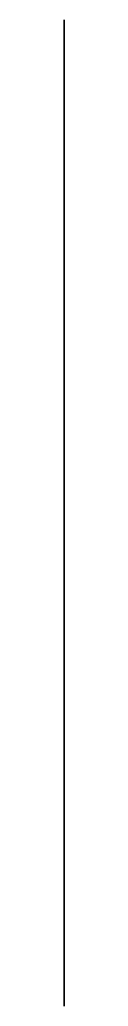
# Model space of a CAD drawing. Extents: x 0 to 0, y -0.4 to 0.
import ezdxf

# ---------------------------------------------------------------- set-up
doc = ezdxf.new("R2010")
doc.units = 0
doc.layers.add('FLAG2', color=1, linetype='CONTINUOUS')

msp = doc.modelspace()

# ---------------------------------------------------------------- linework, layer by layer
at = {"layer": 'FLAG2'}
for points in [[(0, 0, 0.62), (0, -0.4, 0.62), (0, -0.4), (0, 0)], [(0, 0), (0, -0.4), (0, -0.4, 0.62), (0, 0, 0.62)]]:
    msp.add_3dface(points, dxfattribs=at)

doc.saveas('drawing.dxf')
